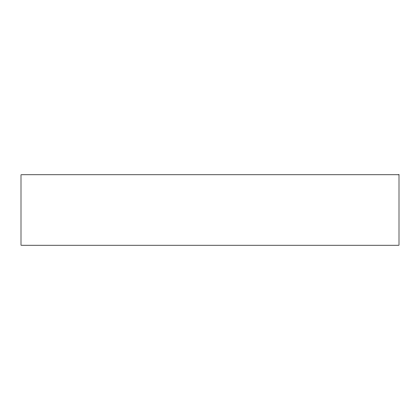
<?xml version="1.0" encoding="UTF-8"?>
<svg xmlns="http://www.w3.org/2000/svg" width="420" height="420" viewBox="0 0 420 420"><rect width="100%" height="100%" fill="white"/><g stroke="black" fill="none" stroke-linecap="round" stroke-linejoin="round"><path stroke-width="0.63" d="M399 174.793L21 174.793L21 245.207L399 245.207L399 174.793"/></g></svg>
